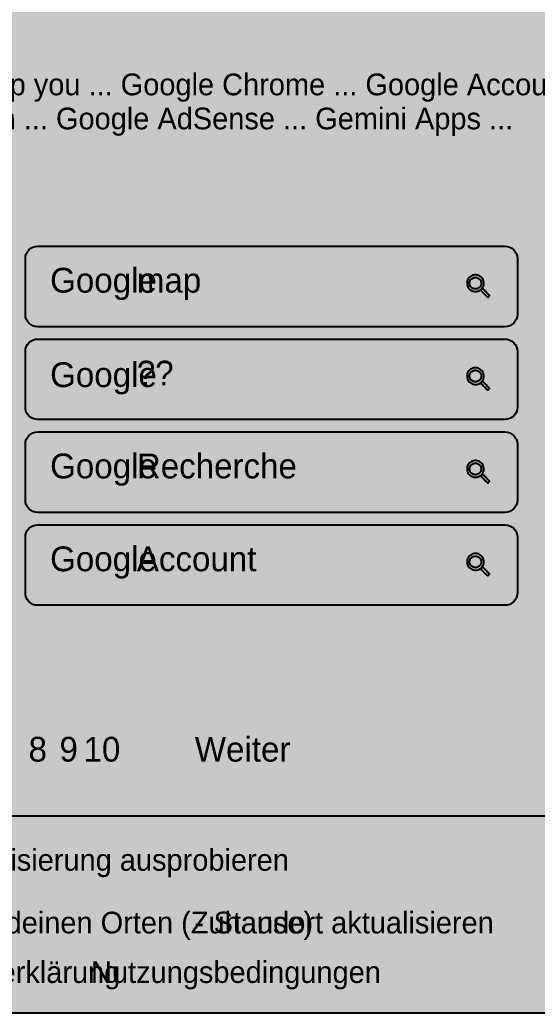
# Model space of a CAD drawing. Extents: x 0 to 1280, y 0 to 2486.
# Drawn here: x 420 to 755, y 0 to 642 of the extents above; entities that cross this region are included whole.
import ezdxf

# ---------------------------------------------------------------- set-up
doc = ezdxf.new("R2010")
doc.units = 0

msp = doc.modelspace()

# ---------------------------------------------------------------- hatches: boundary and pattern name
at = {"true_color": 0x1f1f1f}
msp.add_hatch(color=256, dxfattribs=at).paths.add_polyline_path([(0, 2486), (1280, 2486), (1280, 0.1), (0, 0.1)], flags=0)
at = {"true_color": 0x28292a}
for points in [[(432, 495.6), (734, 495.6), (734, 495.6), (735.56, 495.45), (737.06, 494.99), (738.44, 494.25), (739.66, 493.26), (740.65, 492.04), (741.39, 490.66), (741.85, 489.16), (742, 487.6), (742, 451.6), (742, 451.6), (741.85, 450.04), (741.39, 448.54), (740.65, 447.16), (739.66, 445.94), (738.44, 444.95), (737.06, 444.21), (735.56, 443.75), (734, 443.6), (432, 443.6), (432, 443.6), (430.44, 443.75), (428.94, 444.21), (427.56, 444.95), (426.34, 445.94), (425.35, 447.16), (424.61, 448.54), (424.15, 450.04), (424, 451.6), (424, 487.6), (424, 487.6), (424.15, 489.16), (424.61, 490.66), (425.35, 492.04), (426.34, 493.26), (427.56, 494.25), (428.94, 494.99), (430.44, 495.45), (432, 495.6)], [(432, 435.6), (734, 435.6), (734, 435.6), (735.56, 435.45), (737.06, 434.99), (738.44, 434.25), (739.66, 433.26), (740.65, 432.04), (741.39, 430.66), (741.85, 429.16), (742, 427.6), (742, 391.6), (742, 391.6), (741.85, 390.04), (741.39, 388.54), (740.65, 387.16), (739.66, 385.94), (738.44, 384.95), (737.06, 384.21), (735.56, 383.75), (734, 383.6), (432, 383.6), (432, 383.6), (430.44, 383.75), (428.94, 384.21), (427.56, 384.95), (426.34, 385.94), (425.35, 387.16), (424.61, 388.54), (424.15, 390.04), (424, 391.6), (424, 427.6), (424, 427.6), (424.15, 429.16), (424.61, 430.66), (425.35, 432.04), (426.34, 433.26), (427.56, 434.25), (428.94, 434.99), (430.44, 435.45), (432, 435.6)], [(432, 375.6), (734, 375.6), (734, 375.6), (735.56, 375.45), (737.06, 374.99), (738.44, 374.25), (739.66, 373.26), (740.65, 372.04), (741.39, 370.66), (741.85, 369.16), (742, 367.6), (742, 331.6), (742, 331.6), (741.85, 330.04), (741.39, 328.54), (740.65, 327.16), (739.66, 325.94), (738.44, 324.95), (737.06, 324.21), (735.56, 323.75), (734, 323.6), (432, 323.6), (432, 323.6), (430.44, 323.75), (428.94, 324.21), (427.56, 324.95), (426.34, 325.94), (425.35, 327.16), (424.61, 328.54), (424.15, 330.04), (424, 331.6), (424, 367.6), (424, 367.6), (424.15, 369.16), (424.61, 370.66), (425.35, 372.04), (426.34, 373.26), (427.56, 374.25), (428.94, 374.99), (430.44, 375.45), (432, 375.6)], [(432, 315.6), (734, 315.6), (734, 315.6), (735.56, 315.45), (737.06, 314.99), (738.44, 314.25), (739.66, 313.26), (740.65, 312.04), (741.39, 310.66), (741.85, 309.16), (742, 307.6), (742, 271.6), (742, 271.6), (741.85, 270.04), (741.39, 268.54), (740.65, 267.16), (739.66, 265.94), (738.44, 264.95), (737.06, 264.21), (735.56, 263.75), (734, 263.6), (432, 263.6), (432, 263.6), (430.44, 263.75), (428.94, 264.21), (427.56, 264.95), (426.34, 265.94), (425.35, 267.16), (424.61, 268.54), (424.15, 270.04), (424, 271.6), (424, 307.6), (424, 307.6), (424.15, 309.16), (424.61, 310.66), (425.35, 312.04), (426.34, 313.26), (427.56, 314.25), (428.94, 314.99), (430.44, 315.45), (432, 315.6)]]:
    msp.add_hatch(color=256, dxfattribs=at).paths.add_polyline_path(points, flags=0)
at = {"true_color": 0xc3c6d6}
h = msp.add_hatch(color=256, dxfattribs=at)
h.paths.add_polyline_path([(719.92, 467.93), (719.18, 468), (719.36, 468.58), (719.75, 469.24), (720.04, 469.94), (720.24, 470.67), (720.33, 471.43), (720.31, 472.19), (720.19, 472.94), (719.96, 473.66), (719.63, 474.35), (719.21, 474.98), (718.71, 475.55), (718.13, 476.04), (717.49, 476.45), (716.79, 476.77), (716.06, 476.98), (715.31, 477.09), (714.55, 477.09), (713.8, 476.98), (713.07, 476.78), (712.37, 476.47), (711.73, 476.06), (711.15, 475.57), (710.64, 475.01), (710.22, 474.38), (709.88, 473.69), (709.65, 472.97), (709.53, 472.22), (709.5, 471.46), (709.59, 470.7), (709.78, 469.96), (710.07, 469.26), (710.46, 468.61), (710.93, 468.01), (711.49, 467.49), (712.11, 467.05), (712.78, 466.7), (713.5, 466.45), (714.25, 466.31), (715, 466.27), (715.76, 466.33), (716.5, 466.5), (717.21, 466.78), (717.88, 467.15), (718.48, 467.54), (718.67, 466.85), (719.09, 466.26), (719.62, 465.73), (720.16, 465.19), (720.7, 464.65), (721.24, 464.11), (721.78, 463.58), (722.32, 463.04), (722.86, 462.55), (723.39, 463.09), (723.93, 463.62), (723.68, 464.16), (723.14, 464.7), (722.6, 465.24), (722.07, 465.78), (721.53, 466.32), (720.99, 466.86), (720.45, 467.39), (719.92, 467.93)], flags=0)
h.paths.add_polyline_path([(714.92, 467.93), (714.55, 467.95), (714.18, 468), (713.83, 468.09), (713.48, 468.22), (713.15, 468.37), (712.83, 468.56), (712.54, 468.78), (712.26, 469.03), (712.02, 469.3), (711.8, 469.6), (711.61, 469.91), (711.45, 470.25), (711.33, 470.59), (711.24, 470.95), (711.18, 471.32), (711.17, 471.68), (711.18, 472.05), (711.24, 472.42), (711.33, 472.77), (711.45, 473.12), (711.61, 473.45), (711.8, 473.77), (712.02, 474.06), (712.26, 474.34), (712.54, 474.58), (712.83, 474.8), (713.15, 474.99), (713.48, 475.15), (713.83, 475.27), (714.18, 475.36), (714.55, 475.42), (714.92, 475.43), (715.28, 475.42), (715.65, 475.36), (716.01, 475.27), (716.35, 475.15), (716.69, 474.99), (717, 474.8), (717.3, 474.58), (717.57, 474.34), (717.82, 474.06), (718.04, 473.77), (718.23, 473.45), (718.38, 473.12), (718.51, 472.77), (718.6, 472.42), (718.65, 472.05), (718.67, 471.68), (718.65, 471.32), (718.6, 470.95), (718.51, 470.59), (718.38, 470.25), (718.23, 469.91), (718.04, 469.6), (717.82, 469.3), (717.57, 469.03), (717.3, 468.78), (717, 468.56), (716.69, 468.37), (716.35, 468.22), (716.01, 468.09), (715.65, 468), (715.28, 467.95), (714.92, 467.93)], flags=0)
h = msp.add_hatch(color=256, dxfattribs=at)
h.paths.add_polyline_path([(719.92, 407.93), (719.18, 408), (719.36, 408.58), (719.75, 409.24), (720.04, 409.94), (720.24, 410.67), (720.33, 411.43), (720.31, 412.19), (720.19, 412.94), (719.96, 413.66), (719.63, 414.35), (719.21, 414.98), (718.71, 415.55), (718.13, 416.04), (717.49, 416.45), (716.79, 416.77), (716.06, 416.98), (715.31, 417.09), (714.55, 417.09), (713.8, 416.98), (713.07, 416.78), (712.37, 416.47), (711.73, 416.06), (711.15, 415.57), (710.64, 415.01), (710.22, 414.38), (709.88, 413.69), (709.65, 412.97), (709.53, 412.22), (709.5, 411.46), (709.59, 410.7), (709.78, 409.96), (710.07, 409.26), (710.46, 408.61), (710.93, 408.01), (711.49, 407.49), (712.11, 407.05), (712.78, 406.7), (713.5, 406.45), (714.25, 406.31), (715, 406.27), (715.76, 406.33), (716.5, 406.5), (717.21, 406.78), (717.88, 407.15), (718.48, 407.54), (718.67, 406.85), (719.09, 406.27), (719.62, 405.73), (720.16, 405.19), (720.7, 404.65), (721.24, 404.11), (721.78, 403.58), (722.32, 403.04), (722.86, 402.55), (723.39, 403.09), (723.93, 403.62), (723.68, 404.16), (723.14, 404.7), (722.6, 405.24), (722.07, 405.78), (721.53, 406.32), (720.99, 406.86), (720.45, 407.39), (719.92, 407.93)], flags=0)
h.paths.add_polyline_path([(714.92, 407.93), (714.55, 407.95), (714.18, 408), (713.83, 408.09), (713.48, 408.22), (713.15, 408.37), (712.83, 408.56), (712.54, 408.78), (712.26, 409.03), (712.02, 409.3), (711.8, 409.6), (711.61, 409.91), (711.45, 410.25), (711.33, 410.59), (711.24, 410.95), (711.18, 411.32), (711.17, 411.68), (711.18, 412.05), (711.24, 412.42), (711.33, 412.77), (711.45, 413.12), (711.61, 413.45), (711.8, 413.77), (712.02, 414.06), (712.26, 414.34), (712.54, 414.58), (712.83, 414.8), (713.15, 414.99), (713.48, 415.15), (713.83, 415.27), (714.18, 415.36), (714.55, 415.42), (714.92, 415.43), (715.28, 415.42), (715.65, 415.36), (716.01, 415.27), (716.35, 415.15), (716.69, 414.99), (717, 414.8), (717.3, 414.58), (717.57, 414.34), (717.82, 414.06), (718.04, 413.77), (718.23, 413.45), (718.38, 413.12), (718.51, 412.77), (718.6, 412.42), (718.65, 412.05), (718.67, 411.68), (718.65, 411.32), (718.6, 410.95), (718.51, 410.59), (718.38, 410.25), (718.23, 409.91), (718.04, 409.6), (717.82, 409.3), (717.57, 409.03), (717.3, 408.78), (717, 408.56), (716.69, 408.37), (716.35, 408.22), (716.01, 408.09), (715.65, 408), (715.28, 407.95), (714.92, 407.93)], flags=0)
h = msp.add_hatch(color=256, dxfattribs=at)
h.paths.add_polyline_path([(719.92, 347.93), (719.18, 348), (719.36, 348.58), (719.75, 349.24), (720.04, 349.94), (720.24, 350.67), (720.33, 351.43), (720.31, 352.19), (720.19, 352.94), (719.96, 353.66), (719.63, 354.35), (719.21, 354.98), (718.71, 355.55), (718.13, 356.04), (717.49, 356.45), (716.79, 356.77), (716.06, 356.98), (715.31, 357.09), (714.55, 357.09), (713.8, 356.98), (713.07, 356.78), (712.37, 356.47), (711.73, 356.06), (711.15, 355.57), (710.64, 355.01), (710.22, 354.38), (709.88, 353.69), (709.65, 352.97), (709.53, 352.22), (709.5, 351.46), (709.59, 350.7), (709.78, 349.96), (710.07, 349.26), (710.46, 348.61), (710.93, 348.01), (711.49, 347.49), (712.11, 347.05), (712.78, 346.7), (713.5, 346.45), (714.25, 346.31), (715, 346.27), (715.76, 346.33), (716.5, 346.5), (717.21, 346.78), (717.88, 347.15), (718.48, 347.54), (718.67, 346.85), (719.09, 346.27), (719.62, 345.73), (720.16, 345.19), (720.7, 344.65), (721.24, 344.11), (721.78, 343.58), (722.32, 343.04), (722.86, 342.55), (723.39, 343.09), (723.93, 343.62), (723.68, 344.16), (723.14, 344.7), (722.6, 345.24), (722.07, 345.78), (721.53, 346.32), (720.99, 346.86), (720.45, 347.39), (719.92, 347.93)], flags=0)
h.paths.add_polyline_path([(714.92, 347.93), (714.55, 347.95), (714.18, 348), (713.83, 348.09), (713.48, 348.22), (713.15, 348.37), (712.83, 348.56), (712.54, 348.78), (712.26, 349.03), (712.02, 349.3), (711.8, 349.6), (711.61, 349.91), (711.45, 350.25), (711.33, 350.59), (711.24, 350.95), (711.18, 351.32), (711.17, 351.68), (711.18, 352.05), (711.24, 352.42), (711.33, 352.77), (711.45, 353.12), (711.61, 353.45), (711.8, 353.77), (712.02, 354.06), (712.26, 354.34), (712.54, 354.58), (712.83, 354.8), (713.15, 354.99), (713.48, 355.15), (713.83, 355.27), (714.18, 355.36), (714.55, 355.42), (714.92, 355.43), (715.28, 355.42), (715.65, 355.36), (716.01, 355.27), (716.35, 355.15), (716.69, 354.99), (717, 354.8), (717.3, 354.58), (717.57, 354.34), (717.82, 354.06), (718.04, 353.77), (718.23, 353.45), (718.38, 353.12), (718.51, 352.77), (718.6, 352.42), (718.65, 352.05), (718.67, 351.68), (718.65, 351.32), (718.6, 350.95), (718.51, 350.59), (718.38, 350.25), (718.23, 349.91), (718.04, 349.6), (717.82, 349.3), (717.57, 349.03), (717.3, 348.78), (717, 348.56), (716.69, 348.37), (716.35, 348.22), (716.01, 348.09), (715.65, 348), (715.28, 347.95), (714.92, 347.93)], flags=0)
h = msp.add_hatch(color=256, dxfattribs=at)
h.paths.add_polyline_path([(719.92, 287.93), (719.18, 288), (719.36, 288.58), (719.75, 289.24), (720.04, 289.94), (720.24, 290.67), (720.33, 291.43), (720.31, 292.19), (720.19, 292.94), (719.96, 293.66), (719.63, 294.35), (719.21, 294.98), (718.71, 295.55), (718.13, 296.04), (717.49, 296.45), (716.79, 296.77), (716.06, 296.98), (715.31, 297.09), (714.55, 297.09), (713.8, 296.98), (713.07, 296.78), (712.37, 296.47), (711.73, 296.06), (711.15, 295.57), (710.64, 295.01), (710.22, 294.38), (709.88, 293.69), (709.65, 292.97), (709.53, 292.22), (709.5, 291.46), (709.59, 290.7), (709.78, 289.96), (710.07, 289.26), (710.46, 288.61), (710.93, 288.01), (711.49, 287.49), (712.11, 287.05), (712.78, 286.7), (713.5, 286.45), (714.25, 286.31), (715, 286.27), (715.76, 286.33), (716.5, 286.5), (717.21, 286.78), (717.88, 287.15), (718.48, 287.54), (718.67, 286.85), (719.09, 286.27), (719.62, 285.73), (720.16, 285.19), (720.7, 284.65), (721.24, 284.11), (721.78, 283.58), (722.32, 283.04), (722.86, 282.55), (723.39, 283.09), (723.93, 283.62), (723.68, 284.16), (723.14, 284.7), (722.6, 285.24), (722.07, 285.78), (721.53, 286.32), (720.99, 286.86), (720.45, 287.39), (719.92, 287.93)], flags=0)
h.paths.add_polyline_path([(714.92, 287.93), (714.55, 287.95), (714.18, 288), (713.83, 288.09), (713.48, 288.22), (713.15, 288.37), (712.83, 288.56), (712.54, 288.78), (712.26, 289.03), (712.02, 289.3), (711.8, 289.6), (711.61, 289.91), (711.45, 290.25), (711.33, 290.59), (711.24, 290.95), (711.18, 291.32), (711.17, 291.68), (711.18, 292.05), (711.24, 292.42), (711.33, 292.77), (711.45, 293.12), (711.61, 293.45), (711.8, 293.77), (712.02, 294.06), (712.26, 294.34), (712.54, 294.58), (712.83, 294.8), (713.15, 294.99), (713.48, 295.15), (713.83, 295.27), (714.18, 295.36), (714.55, 295.42), (714.92, 295.43), (715.28, 295.42), (715.65, 295.36), (716.01, 295.27), (716.35, 295.15), (716.69, 294.99), (717, 294.8), (717.3, 294.58), (717.57, 294.34), (717.82, 294.06), (718.04, 293.77), (718.23, 293.45), (718.38, 293.12), (718.51, 292.77), (718.6, 292.42), (718.65, 292.05), (718.67, 291.68), (718.65, 291.32), (718.6, 290.95), (718.51, 290.59), (718.38, 290.25), (718.23, 289.91), (718.04, 289.6), (717.82, 289.3), (717.57, 289.03), (717.3, 288.78), (717, 288.56), (716.69, 288.37), (716.35, 288.22), (716.01, 288.09), (715.65, 288), (715.28, 287.95), (714.92, 287.93)], flags=0)
at = {"true_color": 0x171717}
msp.add_hatch(color=256, dxfattribs=at).paths.add_polyline_path([(0, 127.6), (1280, 127.6), (1280, 0.1), (0, 0.1)], flags=0)

# ---------------------------------------------------------------- linework, layer by layer
at = {"true_color": 0x1f1f1f}
msp.add_lwpolyline([(0, 2486), (1280, 2486), (1280, 0.1), (0, 0.1)], close=True, dxfattribs=at)
at = {"true_color": 0x28292a}
for points in [[(432, 495.6), (734, 495.6), (734, 495.6), (735.56, 495.45), (737.06, 494.99), (738.44, 494.25), (739.66, 493.26), (740.65, 492.04), (741.39, 490.66), (741.85, 489.16), (742, 487.6), (742, 451.6), (742, 451.6), (741.85, 450.04), (741.39, 448.54), (740.65, 447.16), (739.66, 445.94), (738.44, 444.95), (737.06, 444.21), (735.56, 443.75), (734, 443.6), (432, 443.6), (432, 443.6), (430.44, 443.75), (428.94, 444.21), (427.56, 444.95), (426.34, 445.94), (425.35, 447.16), (424.61, 448.54), (424.15, 450.04), (424, 451.6), (424, 487.6), (424, 487.6), (424.15, 489.16), (424.61, 490.66), (425.35, 492.04), (426.34, 493.26), (427.56, 494.25), (428.94, 494.99), (430.44, 495.45), (432, 495.6)], [(432, 435.6), (734, 435.6), (734, 435.6), (735.56, 435.45), (737.06, 434.99), (738.44, 434.25), (739.66, 433.26), (740.65, 432.04), (741.39, 430.66), (741.85, 429.16), (742, 427.6), (742, 391.6), (742, 391.6), (741.85, 390.04), (741.39, 388.54), (740.65, 387.16), (739.66, 385.94), (738.44, 384.95), (737.06, 384.21), (735.56, 383.75), (734, 383.6), (432, 383.6), (432, 383.6), (430.44, 383.75), (428.94, 384.21), (427.56, 384.95), (426.34, 385.94), (425.35, 387.16), (424.61, 388.54), (424.15, 390.04), (424, 391.6), (424, 427.6), (424, 427.6), (424.15, 429.16), (424.61, 430.66), (425.35, 432.04), (426.34, 433.26), (427.56, 434.25), (428.94, 434.99), (430.44, 435.45), (432, 435.6)], [(432, 375.6), (734, 375.6), (734, 375.6), (735.56, 375.45), (737.06, 374.99), (738.44, 374.25), (739.66, 373.26), (740.65, 372.04), (741.39, 370.66), (741.85, 369.16), (742, 367.6), (742, 331.6), (742, 331.6), (741.85, 330.04), (741.39, 328.54), (740.65, 327.16), (739.66, 325.94), (738.44, 324.95), (737.06, 324.21), (735.56, 323.75), (734, 323.6), (432, 323.6), (432, 323.6), (430.44, 323.75), (428.94, 324.21), (427.56, 324.95), (426.34, 325.94), (425.35, 327.16), (424.61, 328.54), (424.15, 330.04), (424, 331.6), (424, 367.6), (424, 367.6), (424.15, 369.16), (424.61, 370.66), (425.35, 372.04), (426.34, 373.26), (427.56, 374.25), (428.94, 374.99), (430.44, 375.45), (432, 375.6)], [(432, 315.6), (734, 315.6), (734, 315.6), (735.56, 315.45), (737.06, 314.99), (738.44, 314.25), (739.66, 313.26), (740.65, 312.04), (741.39, 310.66), (741.85, 309.16), (742, 307.6), (742, 271.6), (742, 271.6), (741.85, 270.04), (741.39, 268.54), (740.65, 267.16), (739.66, 265.94), (738.44, 264.95), (737.06, 264.21), (735.56, 263.75), (734, 263.6), (432, 263.6), (432, 263.6), (430.44, 263.75), (428.94, 264.21), (427.56, 264.95), (426.34, 265.94), (425.35, 267.16), (424.61, 268.54), (424.15, 270.04), (424, 271.6), (424, 307.6), (424, 307.6), (424.15, 309.16), (424.61, 310.66), (425.35, 312.04), (426.34, 313.26), (427.56, 314.25), (428.94, 314.99), (430.44, 315.45), (432, 315.6)]]:
    msp.add_lwpolyline(points, close=True, dxfattribs=at)
at = {"true_color": 0xc3c6d6}
for points in [[(719.92, 467.93), (719.18, 468), (719.36, 468.58), (719.75, 469.24), (720.04, 469.94), (720.24, 470.67), (720.33, 471.43), (720.31, 472.19), (720.19, 472.94), (719.96, 473.66), (719.63, 474.35), (719.21, 474.98), (718.71, 475.55), (718.13, 476.04), (717.49, 476.45), (716.79, 476.77), (716.06, 476.98), (715.31, 477.09), (714.55, 477.09), (713.8, 476.98), (713.07, 476.78), (712.37, 476.47), (711.73, 476.06), (711.15, 475.57), (710.64, 475.01), (710.22, 474.38), (709.88, 473.69), (709.65, 472.97), (709.53, 472.22), (709.5, 471.46), (709.59, 470.7), (709.78, 469.96), (710.07, 469.26), (710.46, 468.61), (710.93, 468.01), (711.49, 467.49), (712.11, 467.05), (712.78, 466.7), (713.5, 466.45), (714.25, 466.31), (715, 466.27), (715.76, 466.33), (716.5, 466.5), (717.21, 466.78), (717.88, 467.15), (718.48, 467.54), (718.67, 466.85), (719.09, 466.26), (719.62, 465.73), (720.16, 465.19), (720.7, 464.65), (721.24, 464.11), (721.78, 463.58), (722.32, 463.04), (722.86, 462.55), (723.39, 463.09), (723.93, 463.62), (723.68, 464.16), (723.14, 464.7), (722.6, 465.24), (722.07, 465.78), (721.53, 466.32), (720.99, 466.86), (720.45, 467.39), (719.92, 467.93)], [(714.92, 467.93), (714.55, 467.95), (714.18, 468), (713.83, 468.09), (713.48, 468.22), (713.15, 468.37), (712.83, 468.56), (712.54, 468.78), (712.26, 469.03), (712.02, 469.3), (711.8, 469.6), (711.61, 469.91), (711.45, 470.25), (711.33, 470.59), (711.24, 470.95), (711.18, 471.32), (711.17, 471.68), (711.18, 472.05), (711.24, 472.42), (711.33, 472.77), (711.45, 473.12), (711.61, 473.45), (711.8, 473.77), (712.02, 474.06), (712.26, 474.34), (712.54, 474.58), (712.83, 474.8), (713.15, 474.99), (713.48, 475.15), (713.83, 475.27), (714.18, 475.36), (714.55, 475.42), (714.92, 475.43), (715.28, 475.42), (715.65, 475.36), (716.01, 475.27), (716.35, 475.15), (716.69, 474.99), (717, 474.8), (717.3, 474.58), (717.57, 474.34), (717.82, 474.06), (718.04, 473.77), (718.23, 473.45), (718.38, 473.12), (718.51, 472.77), (718.6, 472.42), (718.65, 472.05), (718.67, 471.68), (718.65, 471.32), (718.6, 470.95), (718.51, 470.59), (718.38, 470.25), (718.23, 469.91), (718.04, 469.6), (717.82, 469.3), (717.57, 469.03), (717.3, 468.78), (717, 468.56), (716.69, 468.37), (716.35, 468.22), (716.01, 468.09), (715.65, 468), (715.28, 467.95), (714.92, 467.93)], [(719.92, 407.93), (719.18, 408), (719.36, 408.58), (719.75, 409.24), (720.04, 409.94), (720.24, 410.67), (720.33, 411.43), (720.31, 412.19), (720.19, 412.94), (719.96, 413.66), (719.63, 414.35), (719.21, 414.98), (718.71, 415.55), (718.13, 416.04), (717.49, 416.45), (716.79, 416.77), (716.06, 416.98), (715.31, 417.09), (714.55, 417.09), (713.8, 416.98), (713.07, 416.78), (712.37, 416.47), (711.73, 416.06), (711.15, 415.57), (710.64, 415.01), (710.22, 414.38), (709.88, 413.69), (709.65, 412.97), (709.53, 412.22), (709.5, 411.46), (709.59, 410.7), (709.78, 409.96), (710.07, 409.26), (710.46, 408.61), (710.93, 408.01), (711.49, 407.49), (712.11, 407.05), (712.78, 406.7), (713.5, 406.45), (714.25, 406.31), (715, 406.27), (715.76, 406.33), (716.5, 406.5), (717.21, 406.78), (717.88, 407.15), (718.48, 407.54), (718.67, 406.85), (719.09, 406.27), (719.62, 405.73), (720.16, 405.19), (720.7, 404.65), (721.24, 404.11), (721.78, 403.58), (722.32, 403.04), (722.86, 402.55), (723.39, 403.09), (723.93, 403.62), (723.68, 404.16), (723.14, 404.7), (722.6, 405.24), (722.07, 405.78), (721.53, 406.32), (720.99, 406.86), (720.45, 407.39), (719.92, 407.93)], [(714.92, 407.93), (714.55, 407.95), (714.18, 408), (713.83, 408.09), (713.48, 408.22), (713.15, 408.37), (712.83, 408.56), (712.54, 408.78), (712.26, 409.03), (712.02, 409.3), (711.8, 409.6), (711.61, 409.91), (711.45, 410.25), (711.33, 410.59), (711.24, 410.95), (711.18, 411.32), (711.17, 411.68), (711.18, 412.05), (711.24, 412.42), (711.33, 412.77), (711.45, 413.12), (711.61, 413.45), (711.8, 413.77), (712.02, 414.06), (712.26, 414.34), (712.54, 414.58), (712.83, 414.8), (713.15, 414.99), (713.48, 415.15), (713.83, 415.27), (714.18, 415.36), (714.55, 415.42), (714.92, 415.43), (715.28, 415.42), (715.65, 415.36), (716.01, 415.27), (716.35, 415.15), (716.69, 414.99), (717, 414.8), (717.3, 414.58), (717.57, 414.34), (717.82, 414.06), (718.04, 413.77), (718.23, 413.45), (718.38, 413.12), (718.51, 412.77), (718.6, 412.42), (718.65, 412.05), (718.67, 411.68), (718.65, 411.32), (718.6, 410.95), (718.51, 410.59), (718.38, 410.25), (718.23, 409.91), (718.04, 409.6), (717.82, 409.3), (717.57, 409.03), (717.3, 408.78), (717, 408.56), (716.69, 408.37), (716.35, 408.22), (716.01, 408.09), (715.65, 408), (715.28, 407.95), (714.92, 407.93)], [(719.92, 347.93), (719.18, 348), (719.36, 348.58), (719.75, 349.24), (720.04, 349.94), (720.24, 350.67), (720.33, 351.43), (720.31, 352.19), (720.19, 352.94), (719.96, 353.66), (719.63, 354.35), (719.21, 354.98), (718.71, 355.55), (718.13, 356.04), (717.49, 356.45), (716.79, 356.77), (716.06, 356.98), (715.31, 357.09), (714.55, 357.09), (713.8, 356.98), (713.07, 356.78), (712.37, 356.47), (711.73, 356.06), (711.15, 355.57), (710.64, 355.01), (710.22, 354.38), (709.88, 353.69), (709.65, 352.97), (709.53, 352.22), (709.5, 351.46), (709.59, 350.7), (709.78, 349.96), (710.07, 349.26), (710.46, 348.61), (710.93, 348.01), (711.49, 347.49), (712.11, 347.05), (712.78, 346.7), (713.5, 346.45), (714.25, 346.31), (715, 346.27), (715.76, 346.33), (716.5, 346.5), (717.21, 346.78), (717.88, 347.15), (718.48, 347.54), (718.67, 346.85), (719.09, 346.27), (719.62, 345.73), (720.16, 345.19), (720.7, 344.65), (721.24, 344.11), (721.78, 343.58), (722.32, 343.04), (722.86, 342.55), (723.39, 343.09), (723.93, 343.62), (723.68, 344.16), (723.14, 344.7), (722.6, 345.24), (722.07, 345.78), (721.53, 346.32), (720.99, 346.86), (720.45, 347.39), (719.92, 347.93)], [(714.92, 347.93), (714.55, 347.95), (714.18, 348), (713.83, 348.09), (713.48, 348.22), (713.15, 348.37), (712.83, 348.56), (712.54, 348.78), (712.26, 349.03), (712.02, 349.3), (711.8, 349.6), (711.61, 349.91), (711.45, 350.25), (711.33, 350.59), (711.24, 350.95), (711.18, 351.32), (711.17, 351.68), (711.18, 352.05), (711.24, 352.42), (711.33, 352.77), (711.45, 353.12), (711.61, 353.45), (711.8, 353.77), (712.02, 354.06), (712.26, 354.34), (712.54, 354.58), (712.83, 354.8), (713.15, 354.99), (713.48, 355.15), (713.83, 355.27), (714.18, 355.36), (714.55, 355.42), (714.92, 355.43), (715.28, 355.42), (715.65, 355.36), (716.01, 355.27), (716.35, 355.15), (716.69, 354.99), (717, 354.8), (717.3, 354.58), (717.57, 354.34), (717.82, 354.06), (718.04, 353.77), (718.23, 353.45), (718.38, 353.12), (718.51, 352.77), (718.6, 352.42), (718.65, 352.05), (718.67, 351.68), (718.65, 351.32), (718.6, 350.95), (718.51, 350.59), (718.38, 350.25), (718.23, 349.91), (718.04, 349.6), (717.82, 349.3), (717.57, 349.03), (717.3, 348.78), (717, 348.56), (716.69, 348.37), (716.35, 348.22), (716.01, 348.09), (715.65, 348), (715.28, 347.95), (714.92, 347.93)], [(719.92, 287.93), (719.18, 288), (719.36, 288.58), (719.75, 289.24), (720.04, 289.94), (720.24, 290.67), (720.33, 291.43), (720.31, 292.19), (720.19, 292.94), (719.96, 293.66), (719.63, 294.35), (719.21, 294.98), (718.71, 295.55), (718.13, 296.04), (717.49, 296.45), (716.79, 296.77), (716.06, 296.98), (715.31, 297.09), (714.55, 297.09), (713.8, 296.98), (713.07, 296.78), (712.37, 296.47), (711.73, 296.06), (711.15, 295.57), (710.64, 295.01), (710.22, 294.38), (709.88, 293.69), (709.65, 292.97), (709.53, 292.22), (709.5, 291.46), (709.59, 290.7), (709.78, 289.96), (710.07, 289.26), (710.46, 288.61), (710.93, 288.01), (711.49, 287.49), (712.11, 287.05), (712.78, 286.7), (713.5, 286.45), (714.25, 286.31), (715, 286.27), (715.76, 286.33), (716.5, 286.5), (717.21, 286.78), (717.88, 287.15), (718.48, 287.54), (718.67, 286.85), (719.09, 286.27), (719.62, 285.73), (720.16, 285.19), (720.7, 284.65), (721.24, 284.11), (721.78, 283.58), (722.32, 283.04), (722.86, 282.55), (723.39, 283.09), (723.93, 283.62), (723.68, 284.16), (723.14, 284.7), (722.6, 285.24), (722.07, 285.78), (721.53, 286.32), (720.99, 286.86), (720.45, 287.39), (719.92, 287.93)], [(714.92, 287.93), (714.55, 287.95), (714.18, 288), (713.83, 288.09), (713.48, 288.22), (713.15, 288.37), (712.83, 288.56), (712.54, 288.78), (712.26, 289.03), (712.02, 289.3), (711.8, 289.6), (711.61, 289.91), (711.45, 290.25), (711.33, 290.59), (711.24, 290.95), (711.18, 291.32), (711.17, 291.68), (711.18, 292.05), (711.24, 292.42), (711.33, 292.77), (711.45, 293.12), (711.61, 293.45), (711.8, 293.77), (712.02, 294.06), (712.26, 294.34), (712.54, 294.58), (712.83, 294.8), (713.15, 294.99), (713.48, 295.15), (713.83, 295.27), (714.18, 295.36), (714.55, 295.42), (714.92, 295.43), (715.28, 295.42), (715.65, 295.36), (716.01, 295.27), (716.35, 295.15), (716.69, 294.99), (717, 294.8), (717.3, 294.58), (717.57, 294.34), (717.82, 294.06), (718.04, 293.77), (718.23, 293.45), (718.38, 293.12), (718.51, 292.77), (718.6, 292.42), (718.65, 292.05), (718.67, 291.68), (718.65, 291.32), (718.6, 290.95), (718.51, 290.59), (718.38, 290.25), (718.23, 289.91), (718.04, 289.6), (717.82, 289.3), (717.57, 289.03), (717.3, 288.78), (717, 288.56), (716.69, 288.37), (716.35, 288.22), (716.01, 288.09), (715.65, 288), (715.28, 287.95), (714.92, 287.93)]]:
    msp.add_lwpolyline(points, close=True, dxfattribs=at)
at = {"true_color": 0x171717}
msp.add_lwpolyline([(0, 127.6), (1280, 127.6), (1280, 0.1), (0, 0.1)], close=True, dxfattribs=at)

# ---------------------------------------------------------------- texts
at = {"true_color": 0xbfbfbf}
for s, p in [(' ... Sign in ... How can we help you ... Google Chrome ... Google Account ... YouTube ...', (172.42, 593.1)), ('Gmail ... Google Play ... Google Search ... Google AdSense ... Gemini Apps ...', (90, 571.1)), ('Datenschutzerklärung', (303.28, 19.6)), ('Nutzungsbedingungen', (466.45, 19.6))]:
    msp.add_text(s, height=14, dxfattribs=at).set_placement(p)
at = {"true_color": 0xe8e8e8}
for s, p in [('Google ', (440, 465.6)), ('map', (496.05, 465.6)), ('Google ', (440, 404.6)), ('??', (496.05, 405.6)), ('Google ', (440, 345.6)), ('Recherche', (496.05, 345.6)), ('Google ', (440, 285.6)), ('Account', (496.05, 285.6))]:
    msp.add_text(s, height=16, dxfattribs=at).set_placement(p)
at = {"true_color": 0x8ab4f8}
for s, p in [('8', (426.07, 162.6)), ('9', (446.07, 162.6)), ('10', (461.62, 162.6)), ('Weiter', (533.52, 162.6))]:
    msp.add_text(s, height=16, dxfattribs=at).set_placement(p)
at = {"true_color": 0x99c3ff}
for s, p in [('Ohne Personalisierung ausprobieren', (289.42, 92.1)), ('Basierend auf deinen Orten (Zuhause)', (290.52, 51.6)), ('Standort aktualisieren', (545.68, 51.6))]:
    msp.add_text(s, height=14, dxfattribs=at).set_placement(p)
at = {"true_color": 0x999da2}
msp.add_text('-', height=14, dxfattribs=at).set_placement((533.25, 51.6))

doc.saveas('drawing.dxf')
